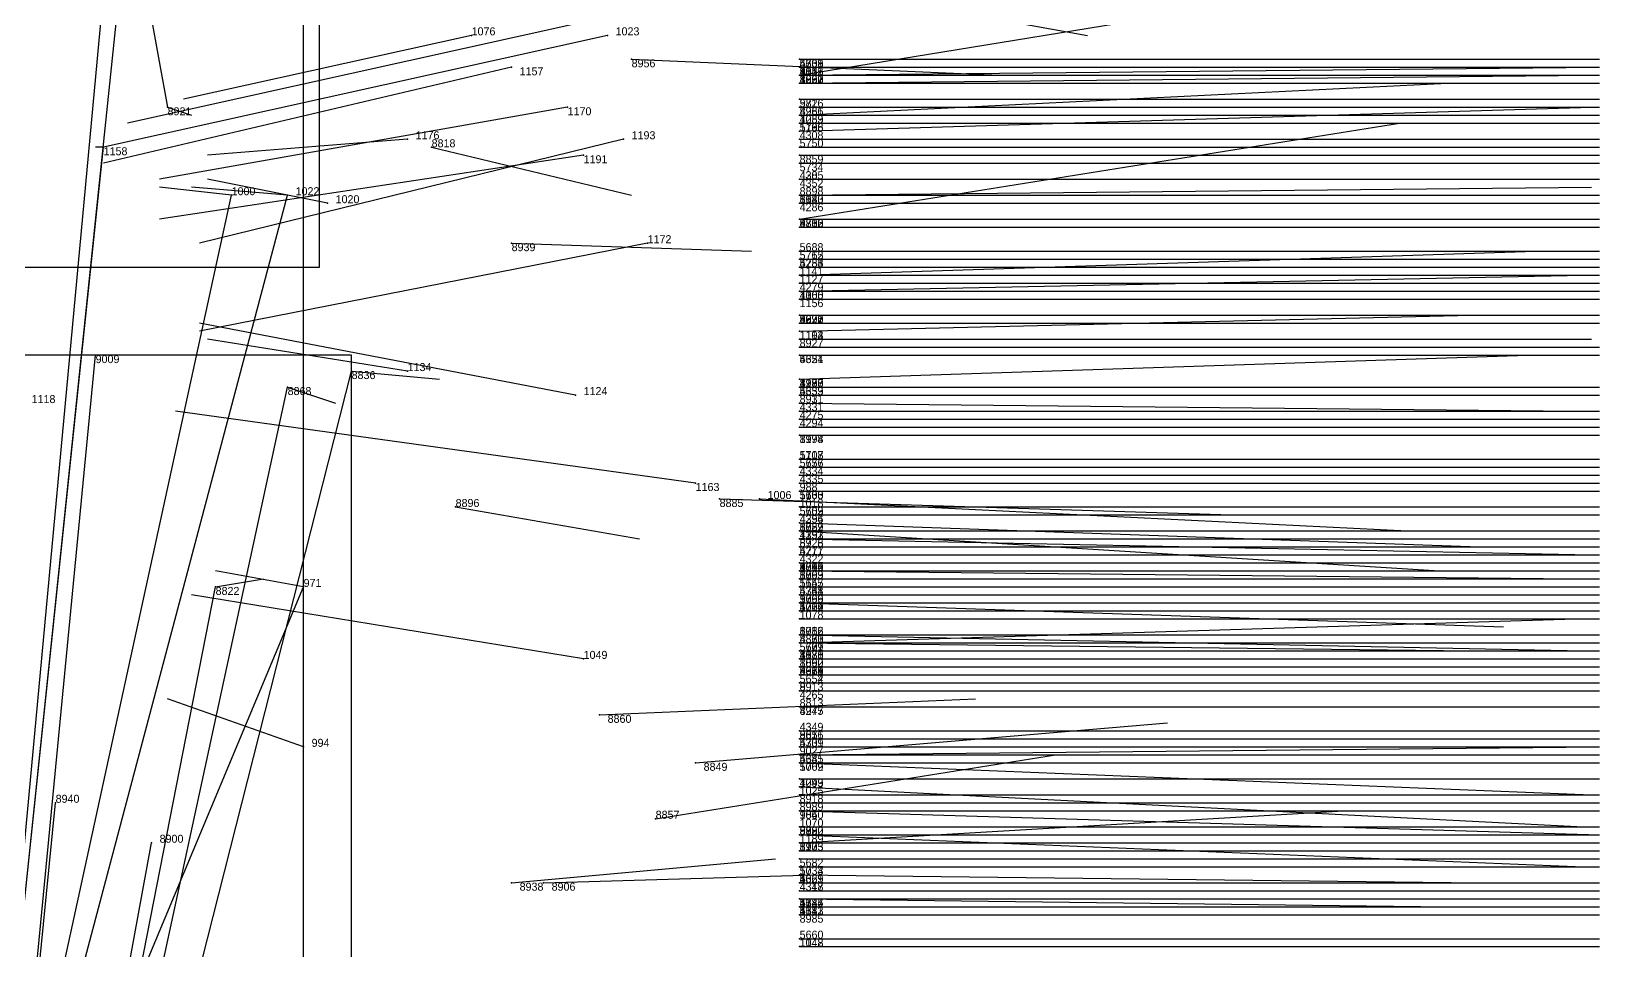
# Model space of a CAD drawing. Extents: x -0.07 to 1.1, y -0.07 to 1.1.
# Drawn here: x 0.904 to 1.1, y 0.3875 to 0.5025 of the extents above; entities that cross this region are included whole.
import ezdxf

# ---------------------------------------------------------------- set-up
doc = ezdxf.new("R2010")
doc.units = 0
for name, color, linetype in [('Clients', 3, 'CONTINUOUS'), ('Facilities', 3, 'CONTINUOUS'), ('Facilities_lines', 3, 'CONTINUOUS'), ('Min_max_boxes', 1, 'CONTINUOUS'), ('Normals', 1, 'CONTINUOUS'), ('Source_points', 5, 'CONTINUOUS'), ('Text', 3, 'CONTINUOUS')]:
    doc.layers.add(name, color=color, linetype=linetype)

msp = doc.modelspace()

# ---------------------------------------------------------------- linework, layer by layer
at = {"layer": 'Clients', "color": 5}
for p in [(0.921, 0.493, 1), (0.913, 0.488), (0.929, 0.482), (0.936, 0.482), (0.912, 0.462, 1), (0.944, 0.46, 1), (0.936, 0.458, 1), (0.927, 0.433, 1), (0.938, 0.433), (0.907, 0.406, 1), (0.919, 0.401, 1)]:
    msp.add_point(p, dxfattribs=at)
at = {"layer": 'Facilities', "color": 3}
for p in [(0.959, 0.502), (0.976, 0.502), (0.964, 0.498), (0.979, 0.499, 1), (1, 0.499, 0.426), (1, 0.499, 0.605), (1, 0.498, 0.29), (1, 0.498, 0.579), (1, 0.498, 0.978), (1, 0.497, 0.208), (1, 0.497, 0.005), (1, 0.497, 0.335), (1, 0.497, 0.369), (1, 0.497, 0.905), (1, 0.496, 0.857), (1, 0.496, 0.932), (0.971, 0.493), (1, 0.494, 0.132), (1, 0.493, 0.676), (1, 0.492, 0.245), (1, 0.492, 0.443), (1, 0.492, 0.988), (1, 0.491, 0.141), (1, 0.491, 0.383), (1, 0.491, 0.537), (1, 0.491, 0.571), (0.951, 0.489), (0.978, 0.489), (1, 0.49, 0.077), (1, 0.489, 0.424), (0.954, 0.488, 1), (0.973, 0.487), (1, 0.488, 0.642), (1, 0.487, 0.832), (1, 0.486, 0.556), (1, 0.484, 0.347), (1, 0.484, 0.402), (1, 0.484, 0.307), (0.941, 0.481), (1, 0.482, 0.845), (1, 0.482, 0.927), (1, 0.481, 0.117), (1, 0.481, 0.393), (1, 0.481, 0.541), (1, 0.479, 0.002), (1, 0.479, 0.634), (1, 0.479, 0.838), (1, 0.478, 0.393), (1, 0.478, 0.768), (0.964, 0.476, 1), (0.981, 0.476), (1, 0.475, 0.654), (1, 0.475, 0.586), (1, 0.475, 0.687), (1, 0.474, 0.66), (1, 0.473, 0.405), (1, 0.473, 0.602), (1, 0.472, 0.041), (1, 0.472, 0.155), (1, 0.471, 0.443), (1, 0.47, 0.067), (1, 0.47, 0.176), (1, 0.47, 0.487), (1, 0.469, 0.196), (1, 0.467, 0.276), (1, 0.467, 0.592), (1, 0.466, 0.49), (1, 0.466, 0.829), (1, 0.466, 0.865), (1, 0.465, 0.001), (1, 0.464, 0.016), (1, 0.464, 0.069), (1, 0.463, 0.901), (1, 0.462, 0.373), (1, 0.462, 0.609), (0.951, 0.46), (1, 0.459, 0.035), (0.972, 0.457), (1, 0.458, 0.334), (1, 0.458, 0.332), (1, 0.458, 0.392), (1, 0.458, 0.792), (1, 0.457, 0.728), (1, 0.456, 0.947), (1, 0.456, 0.946), (1, 0.455, 0.33), (1, 0.454, 0.391), (1, 0.453, 0.354), (1, 0.452, 0.229), (1, 0.452, 0.842), (1, 0.449, 0.175), (1, 0.449, 0.576), (1, 0.449, 0.718), (1, 0.448, 0.531), (1, 0.447, 0.457), (0.987, 0.446), (1, 0.446, 0.126), (1, 0.446, 0.483), (1, 0.445, 0.178), (1, 0.445, 0.735), (1, 0.445, 0.667), (0.99, 0.444, 1), (0.995, 0.444), (0.957, 0.443, 1), (1, 0.443, 0.212), (1, 0.443, 0.601), (1, 0.442, 0.38), (1, 0.442, 0.411), (1, 0.442, 0.584), (1, 0.442, 0.703), (1, 0.441, 0.98), (1, 0.44, 0.162), (1, 0.44, 0.005), (1, 0.44, 0.26), (1, 0.44, 0.56), (1, 0.439, 0.271), (1, 0.439, 0.926), (1, 0.438, 0.383), (1, 0.438, 0.711), (1, 0.437, 0.48), (1, 0.437, 0.544), (1, 0.436, 0.216), (1, 0.436, 0.84), (1, 0.435, 0.045), (1, 0.435, 0.328), (1, 0.435, 0.539), (1, 0.435, 0.698), (1, 0.434, 0.081), (1, 0.434, 0.966), (1, 0.433, 0.249), (1, 0.433, 0.461), (1, 0.433, 0.539), (1, 0.433, 0.582), (1, 0.432, 0.522), (1, 0.431, 0.201), (1, 0.431, 0.026), (1, 0.431, 0.455), (1, 0.431, 0.565), (1, 0.431, 0.729), (1, 0.431, 0.647), (1, 0.43, 0.13), (1, 0.43, 0.516), (1, 0.429, 0.176), (1, 0.427, 0.061), (1, 0.427, 0.343), (1, 0.427, 0.663), (1, 0.427, 0.955), (1, 0.426, 0.698), (1, 0.426, 0.673), (1, 0.426, 0.704), (1, 0.426, 0.944), (1, 0.426, 0.987), (0.973, 0.424), (1, 0.425, 0.137), (1, 0.425, 0.318), (1, 0.425, 0.717), (1, 0.425, 0.76), (1, 0.424, 0.096), (1, 0.424, 0.087), (1, 0.423, 0.482), (1, 0.423, 0.697), (1, 0.423, 0.677), (1, 0.423, 0.785), (1, 0.423, 0.793), (1, 0.422, 0.738), (1, 0.422, 0.776), (1, 0.421, 0.58), (1, 0.42, 0.218), (1, 0.42, 0.273), (1, 0.42, 0.895), (1, 0.418, 0.473), (1, 0.418, 0.818), (1, 0.418, 0.908), (0.975, 0.417, 1), (1, 0.415, 0.272), (1, 0.415, 0.699), (1, 0.414, 0.868), (1, 0.414, 0.816), (0.938, 0.413), (1, 0.413, 0.283), (1, 0.413, 0.604), (1, 0.412, 0.4), (1, 0.412, 0.913), (0.987, 0.411, 1), (1, 0.411, 0.075), (1, 0.411, 0.713), (1, 0.411, 0.609), (1, 0.409, 0.116), (1, 0.409, 0.256), (1, 0.408, 0.064), (1, 0.407, 0.861), (1, 0.406, 0.833), (0.982, 0.404, 1), (1, 0.405, 0.198), (1, 0.405, 0.071), (1, 0.403, 0.212), (1, 0.403, 0.528), (1, 0.403, 0.761), (1, 0.402, 0.06), (1, 0.402, 0.159), (1, 0.401, 0.136), (1, 0.401, 0.999), (1, 0.4, 0.617), (1, 0.399, 0.67), (1, 0.398, 0.112), (1, 0.398, 0.69), (0.964, 0.396, 1), (0.968, 0.396, 1), (1, 0.397, 0.015), (1, 0.396, 0.37), (1, 0.396, 0.402), (1, 0.396, 0.66), (1, 0.395, 0.332), (1, 0.394, 0.005), (1, 0.394, 0.606), (1, 0.393, 0.437), (1, 0.393, 0.471), (1, 0.393, 0.636), (1, 0.393, 0.534), (1, 0.392, 0.107), (1, 0.392, 0.947), (1, 0.389, 0.223), (1, 0.389, 0.527), (1, 0.388, 0.135)]:
    msp.add_point(p, dxfattribs=at)
at = {"layer": 'Facilities_lines', "color": 3}
for p, q in [((0.889, 0.669, 1), (0.921, 0.493, 1)), ((0.897, 0.335), (0.919, 0.546)), ((0.897, 0.335), (0.914, 0.518)), ((0.897, 0.335), (0.913, 0.488)), ((0.897, 0.335), (0.929, 0.482)), ((0.897, 0.335), (0.936, 0.482)), ((0.892, 0.255, 1), (0.912, 0.462, 1)), ((0.892, 0.255, 1), (0.944, 0.46, 1)), ((0.892, 0.255, 1), (0.936, 0.458, 1)), ((0.892, 0.255, 1), (0.927, 0.433, 1)), ((0.897, 0.335), (0.938, 0.433)), ((0.892, 0.255, 1), (0.907, 0.406, 1)), ((0.892, 0.255, 1), (0.919, 0.401, 1))]:
    msp.add_line(p, q, dxfattribs=at)
at = {"layer": 'Min_max_boxes', "color": 1}
for p, q in [((0.94, 0.473, 1), (0.94, 0.796, 1)), ((0.94, 0.473, 1), (0.94, 0.796, 1)), ((0.938, 0.225), (0.938, 0.546)), ((0.938, 0.225), (0.938, 0.546)), ((0.808, 0.473, 1), (0.94, 0.473, 1)), ((0.808, 0.473, 1), (0.94, 0.473, 1)), ((0.94, 0.473, 1), (0.94, 0.473, 1)), ((0.944, 0.462, 1), (0.744, 0.462, 1)), ((0.944, 0.462, 1), (0.744, 0.462, 1)), ((0.944, 0.075, 1), (0.944, 0.462, 1)), ((0.944, 0.075, 1), (0.944, 0.462, 1)), ((0.944, 0.462, 1), (0.944, 0.462, 1))]:
    msp.add_line(p, q, dxfattribs=at)
at = {"layer": 'Normals', "color": 1}
for p, q in [((0.981, 0.512, 1), (1.036, 0.502, 1.083)), ((1, 0.497, 0.005), (1.073, 0.509, -0.062)), ((0.979, 0.505), (0.916, 0.491, 0.077)), ((0.976, 0.502), (0.913, 0.488, 0.076)), ((0.959, 0.502), (0.923, 0.494, 0.093)), ((0.964, 0.498), (0.913, 0.486, 0.085)), ((0.979, 0.499, 1), (1.025, 0.497, 1.089)), ((1, 0.499, 0.426), (1.1, 0.499, 0.426)), ((1, 0.499, 0.605), (1.1, 0.499, 0.605)), ((1, 0.498, 0.29), (1.1, 0.498, 0.29)), ((1, 0.498, 0.579), (1.1, 0.498, 0.579)), ((1, 0.498, 0.978), (1.085, 0.498, 1.031)), ((1, 0.497, 0.905), (1.1, 0.498, 0.906)), ((1, 0.497, 0.208), (1.1, 0.497, 0.208)), ((1, 0.497, 0.335), (1.1, 0.497, 0.335)), ((1, 0.497, 0.369), (1.1, 0.497, 0.369)), ((1, 0.496, 0.932), (1.099, 0.497, 0.945)), ((1, 0.496, 0.857), (1.1, 0.496, 0.857)), ((1, 0.492, 0.988), (1.081, 0.496, 1.047)), ((0.971, 0.493), (0.92, 0.484, 0.086)), ((0.921, 0.493, 1), (0.924, 0.492, 1.1)), ((1, 0.494, 0.132), (1.1, 0.494, 0.132)), ((1, 0.49, 0.077), (1.099, 0.493, 0.065)), ((1, 0.493, 0.676), (1.1, 0.493, 0.676)), ((1, 0.492, 0.245), (1.1, 0.492, 0.245)), ((1, 0.492, 0.443), (1.1, 0.492, 0.443)), ((1, 0.479, 0.002), (1.075, 0.491, -0.062)), ((1, 0.491, 0.141), (1.1, 0.491, 0.141)), ((1, 0.491, 0.383), (1.1, 0.491, 0.383)), ((1, 0.491, 0.537), (1.1, 0.491, 0.537)), ((1, 0.491, 0.571), (1.1, 0.491, 0.571)), ((0.978, 0.489), (0.925, 0.476, 0.084)), ((0.951, 0.489), (0.926, 0.487, 0.097)), ((1, 0.489, 0.424), (1.1, 0.489, 0.424)), ((0.913, 0.488), (0.912, 0.488, 0.1)), ((0.973, 0.487), (0.92, 0.479, 0.085)), ((0.954, 0.488, 1), (0.979, 0.482, 1.097)), ((1, 0.488, 0.642), (1.1, 0.488, 0.642)), ((1, 0.487, 0.832), (1.1, 0.487, 0.832)), ((1, 0.486, 0.556), (1.1, 0.486, 0.556)), ((0.929, 0.482), (0.92, 0.483, 0.1)), ((0.936, 0.482), (0.924, 0.483, 0.099)), ((0.941, 0.481), (0.926, 0.484, 0.099)), ((1, 0.484, 0.347), (1.1, 0.484, 0.347)), ((1, 0.484, 0.402), (1.1, 0.484, 0.402)), ((1, 0.484, 0.307), (1.1, 0.484, 0.307)), ((1, 0.482, 0.927), (1.099, 0.483, 0.941)), ((1, 0.482, 0.845), (1.1, 0.482, 0.845)), ((1, 0.481, 0.117), (1.1, 0.481, 0.117)), ((1, 0.481, 0.393), (1.1, 0.481, 0.393)), ((1, 0.481, 0.541), (1.1, 0.481, 0.541)), ((1, 0.479, 0.634), (1.1, 0.479, 0.634)), ((1, 0.479, 0.838), (1.1, 0.479, 0.838)), ((1, 0.478, 0.393), (1.1, 0.478, 0.393)), ((1, 0.478, 0.768), (1.1, 0.478, 0.768)), ((0.981, 0.476), (0.925, 0.465, 0.082)), ((0.964, 0.476, 1), (0.994, 0.475, 1.095)), ((1, 0.472, 0.041), (1.092, 0.475, 0.003)), ((1, 0.475, 0.654), (1.1, 0.475, 0.654)), ((1, 0.475, 0.586), (1.1, 0.475, 0.586)), ((1, 0.475, 0.687), (1.1, 0.475, 0.687)), ((1, 0.474, 0.66), (1.1, 0.474, 0.66)), ((1, 0.473, 0.405), (1.1, 0.473, 0.405)), ((1, 0.473, 0.602), (1.1, 0.473, 0.602)), ((1, 0.47, 0.067), (1.098, 0.472, 0.049)), ((1, 0.472, 0.155), (1.1, 0.472, 0.155)), ((1, 0.471, 0.443), (1.1, 0.471, 0.443)), ((1, 0.47, 0.176), (1.1, 0.47, 0.176)), ((1, 0.47, 0.487), (1.1, 0.47, 0.487)), ((1, 0.469, 0.196), (1.1, 0.469, 0.196)), ((1, 0.465, 0.001), (1.084, 0.467, -0.053)), ((1, 0.467, 0.276), (1.1, 0.467, 0.276)), ((1, 0.467, 0.592), (1.1, 0.467, 0.592)), ((0.972, 0.457), (0.925, 0.466, 0.088)), ((1, 0.466, 0.49), (1.1, 0.466, 0.49)), ((1, 0.466, 0.829), (1.1, 0.466, 0.829)), ((1, 0.466, 0.865), (1.1, 0.466, 0.865)), ((0.951, 0.46), (0.926, 0.464, 0.097)), ((1, 0.464, 0.016), (1.089, 0.464, -0.03)), ((1, 0.464, 0.069), (1.099, 0.464, 0.053)), ((1, 0.463, 0.901), (1.1, 0.463, 0.901)), ((0.912, 0.462, 1), (0.912, 0.462, 1.1)), ((1, 0.459, 0.035), (1.091, 0.462, -0.007)), ((1, 0.462, 0.373), (1.1, 0.462, 0.373)), ((1, 0.462, 0.609), (1.1, 0.462, 0.609)), ((0.944, 0.46, 1), (0.955, 0.459, 1.099)), ((0.936, 0.458, 1), (0.942, 0.456, 1.1)), ((1, 0.458, 0.334), (1.1, 0.458, 0.334)), ((1, 0.458, 0.332), (1.1, 0.458, 0.332)), ((1, 0.458, 0.392), (1.1, 0.458, 0.392)), ((1, 0.458, 0.792), (1.1, 0.458, 0.792)), ((1, 0.457, 0.728), (1.1, 0.457, 0.728)), ((0.987, 0.446), (0.922, 0.455, 0.076)), ((1, 0.456, 0.947), (1.097, 0.455, 0.973)), ((1, 0.456, 0.946), (1.097, 0.455, 0.972)), ((1, 0.455, 0.33), (1.1, 0.455, 0.33)), ((1, 0.454, 0.391), (1.1, 0.454, 0.391)), ((1, 0.453, 0.354), (1.1, 0.453, 0.354)), ((1, 0.452, 0.229), (1.1, 0.452, 0.229)), ((1, 0.452, 0.842), (1.1, 0.452, 0.842)), ((1, 0.449, 0.175), (1.1, 0.449, 0.175)), ((1, 0.449, 0.576), (1.1, 0.449, 0.576)), ((1, 0.449, 0.718), (1.1, 0.449, 0.718)), ((1, 0.448, 0.531), (1.1, 0.448, 0.531)), ((1, 0.447, 0.457), (1.1, 0.447, 0.457)), ((1, 0.446, 0.126), (1.1, 0.446, 0.126)), ((1, 0.446, 0.483), (1.1, 0.446, 0.483)), ((1, 0.445, 0.178), (1.1, 0.445, 0.178)), ((1, 0.445, 0.735), (1.1, 0.445, 0.735)), ((1, 0.445, 0.667), (1.1, 0.445, 0.667)), ((0.99, 0.444, 1), (1.054, 0.442, 1.077)), ((0.995, 0.444), (1.076, 0.44, -0.059)), ((0.957, 0.443, 1), (0.98, 0.439, 1.097)), ((1, 0.443, 0.212), (1.1, 0.443, 0.212)), ((1, 0.443, 0.601), (1.1, 0.443, 0.601)), ((1, 0.442, 0.38), (1.1, 0.442, 0.38)), ((1, 0.442, 0.411), (1.1, 0.442, 0.411)), ((1, 0.442, 0.584), (1.1, 0.442, 0.584)), ((1, 0.442, 0.703), (1.1, 0.442, 0.703)), ((1, 0.441, 0.98), (1.085, 0.438, 1.033)), ((1, 0.44, 0.162), (1.1, 0.44, 0.162)), ((1, 0.44, 0.005), (1.08, 0.435, -0.054)), ((1, 0.44, 0.26), (1.1, 0.44, 0.26)), ((1, 0.44, 0.56), (1.1, 0.44, 0.56)), ((1, 0.439, 0.271), (1.1, 0.439, 0.271)), ((1, 0.439, 0.926), (1.099, 0.437, 0.938)), ((1, 0.438, 0.383), (1.1, 0.438, 0.383)), ((1, 0.438, 0.711), (1.1, 0.438, 0.711)), ((1, 0.437, 0.48), (1.1, 0.437, 0.48)), ((1, 0.437, 0.544), (1.1, 0.437, 0.544)), ((1, 0.436, 0.216), (1.1, 0.436, 0.216)), ((1, 0.436, 0.84), (1.1, 0.436, 0.84)), ((0.938, 0.433), (0.927, 0.435, 0.099)), ((0.927, 0.433, 1), (0.933, 0.434, 1.1)), ((1, 0.435, 0.045), (1.097, 0.434, 0.022)), ((1, 0.435, 0.328), (1.1, 0.435, 0.328)), ((1, 0.435, 0.539), (1.1, 0.435, 0.539)), ((1, 0.435, 0.698), (1.1, 0.435, 0.698)), ((1, 0.434, 0.081), (1.1, 0.434, 0.075)), ((1, 0.434, 0.966), (1.091, 0.434, 1.007)), ((0.973, 0.424), (0.924, 0.432, 0.087)), ((1, 0.433, 0.249), (1.1, 0.433, 0.249)), ((1, 0.433, 0.461), (1.1, 0.433, 0.461)), ((1, 0.433, 0.539), (1.1, 0.433, 0.539)), ((1, 0.433, 0.582), (1.1, 0.433, 0.582)), ((1, 0.432, 0.522), (1.1, 0.432, 0.522)), ((1, 0.431, 0.201), (1.1, 0.431, 0.201)), ((1, 0.431, 0.026), (1.088, 0.428, -0.021)), ((1, 0.431, 0.455), (1.1, 0.431, 0.455)), ((1, 0.431, 0.565), (1.1, 0.431, 0.565)), ((1, 0.431, 0.729), (1.1, 0.431, 0.729)), ((1, 0.431, 0.647), (1.1, 0.431, 0.647)), ((1, 0.43, 0.13), (1.1, 0.43, 0.13)), ((1, 0.43, 0.516), (1.1, 0.43, 0.516)), ((1, 0.429, 0.176), (1.1, 0.429, 0.176)), ((1, 0.426, 0.944), (1.097, 0.429, 0.967)), ((1, 0.427, 0.061), (1.098, 0.425, 0.043)), ((1, 0.427, 0.343), (1.1, 0.427, 0.343)), ((1, 0.427, 0.663), (1.1, 0.427, 0.663)), ((1, 0.427, 0.955), (1.094, 0.427, 0.99)), ((1, 0.426, 0.698), (1.1, 0.426, 0.698)), ((1, 0.426, 0.673), (1.1, 0.426, 0.673)), ((1, 0.426, 0.704), (1.1, 0.426, 0.704)), ((1, 0.426, 0.987), (1.084, 0.425, 1.041)), ((1, 0.425, 0.137), (1.1, 0.425, 0.137)), ((1, 0.425, 0.318), (1.1, 0.425, 0.318)), ((1, 0.425, 0.717), (1.1, 0.425, 0.717)), ((1, 0.425, 0.76), (1.1, 0.425, 0.76)), ((1, 0.424, 0.096), (1.1, 0.424, 0.096)), ((1, 0.424, 0.087), (1.1, 0.424, 0.084)), ((1, 0.423, 0.482), (1.1, 0.423, 0.482)), ((1, 0.423, 0.697), (1.1, 0.423, 0.697)), ((1, 0.423, 0.677), (1.1, 0.423, 0.677)), ((1, 0.423, 0.785), (1.1, 0.423, 0.785)), ((1, 0.423, 0.793), (1.1, 0.423, 0.793)), ((1, 0.422, 0.738), (1.1, 0.422, 0.738)), ((1, 0.422, 0.776), (1.1, 0.422, 0.776)), ((1, 0.421, 0.58), (1.1, 0.421, 0.58)), ((1, 0.42, 0.218), (1.1, 0.42, 0.218)), ((1, 0.42, 0.273), (1.1, 0.42, 0.273)), ((1, 0.42, 0.895), (1.1, 0.42, 0.895)), ((0.938, 0.413), (0.921, 0.419, 0.098)), ((0.975, 0.417, 1), (1.022, 0.419, 1.088)), ((1, 0.418, 0.473), (1.1, 0.418, 0.473)), ((1, 0.418, 0.818), (1.1, 0.418, 0.818)), ((1, 0.418, 0.908), (1.1, 0.418, 0.909)), ((0.987, 0.411, 1), (1.046, 0.416, 1.081)), ((1, 0.415, 0.272), (1.1, 0.415, 0.272)), ((1, 0.415, 0.699), (1.1, 0.415, 0.699)), ((1, 0.414, 0.868), (1.1, 0.414, 0.868)), ((1, 0.414, 0.816), (1.1, 0.414, 0.816)), ((0.982, 0.404, 1), (1.032, 0.412, 1.086)), ((1, 0.413, 0.283), (1.1, 0.413, 0.283)), ((1, 0.413, 0.604), (1.1, 0.413, 0.604)), ((1, 0.412, 0.913), (1.1, 0.413, 0.917)), ((1, 0.412, 0.4), (1.1, 0.412, 0.4)), ((1, 0.411, 0.075), (1.099, 0.407, 0.064)), ((1, 0.411, 0.713), (1.1, 0.411, 0.713)), ((1, 0.411, 0.609), (1.1, 0.411, 0.609)), ((1, 0.409, 0.116), (1.1, 0.409, 0.116)), ((1, 0.409, 0.256), (1.1, 0.409, 0.256)), ((1, 0.408, 0.064), (1.098, 0.403, 0.046)), ((0.907, 0.406, 1), (0.907, 0.406, 1.1)), ((1, 0.407, 0.861), (1.1, 0.407, 0.861)), ((1, 0.406, 0.833), (1.1, 0.406, 0.833)), ((1, 0.405, 0.198), (1.1, 0.405, 0.198)), ((1, 0.405, 0.071), (1.1, 0.402, 0.062)), ((1, 0.401, 0.999), (1.068, 0.405, 1.073)), ((1, 0.403, 0.212), (1.1, 0.403, 0.212)), ((1, 0.403, 0.528), (1.1, 0.403, 0.528)), ((1, 0.403, 0.761), (1.1, 0.403, 0.761)), ((1, 0.402, 0.06), (1.098, 0.398, 0.042)), ((1, 0.402, 0.159), (1.1, 0.402, 0.159)), ((0.919, 0.401, 1), (0.919, 0.401, 1.1)), ((1, 0.401, 0.136), (1.1, 0.401, 0.136)), ((1, 0.4, 0.617), (1.1, 0.4, 0.617)), ((0.964, 0.396, 1), (0.997, 0.399, 1.095)), ((1, 0.399, 0.67), (1.1, 0.399, 0.67)), ((1, 0.398, 0.112), (1.1, 0.398, 0.112)), ((1, 0.398, 0.69), (1.1, 0.398, 0.69)), ((0.968, 0.396, 1), (1.002, 0.397, 1.094)), ((1, 0.397, 0.015), (1.085, 0.396, -0.038)), ((1, 0.396, 0.37), (1.1, 0.396, 0.37)), ((1, 0.396, 0.402), (1.1, 0.396, 0.402)), ((1, 0.396, 0.66), (1.1, 0.396, 0.66)), ((1, 0.395, 0.332), (1.1, 0.395, 0.332)), ((1, 0.394, 0.005), (1.081, 0.393, -0.054)), ((1, 0.394, 0.606), (1.1, 0.394, 0.606)), ((1, 0.393, 0.437), (1.1, 0.393, 0.437)), ((1, 0.393, 0.471), (1.1, 0.393, 0.471)), ((1, 0.393, 0.636), (1.1, 0.393, 0.636)), ((1, 0.393, 0.534), (1.1, 0.393, 0.534)), ((1, 0.392, 0.107), (1.1, 0.392, 0.107)), ((1, 0.392, 0.947), (1.098, 0.392, 0.967)), ((1, 0.389, 0.223), (1.1, 0.389, 0.223)), ((1, 0.389, 0.527), (1.1, 0.389, 0.527)), ((1, 0.388, 0.135), (1.1, 0.388, 0.135))]:
    msp.add_line(p, q, dxfattribs=at)
at = {"layer": 'Source_points', "color": 5}
for p in [(0.959, 0.502), (0.976, 0.502), (0.964, 0.498), (0.979, 0.499, 1), (1, 0.499, 0.426), (1, 0.499, 0.605), (1, 0.498, 0.29), (1, 0.498, 0.579), (1, 0.498, 0.978), (1, 0.497, 0.208), (1, 0.497, 0.005), (1, 0.497, 0.335), (1, 0.497, 0.369), (1, 0.497, 0.905), (1, 0.496, 0.857), (1, 0.496, 0.932), (0.921, 0.493, 1), (0.971, 0.493), (1, 0.494, 0.132), (1, 0.493, 0.676), (1, 0.492, 0.245), (1, 0.492, 0.443), (1, 0.492, 0.988), (1, 0.491, 0.141), (1, 0.491, 0.383), (1, 0.491, 0.537), (1, 0.491, 0.571), (0.951, 0.489), (0.978, 0.489), (1, 0.49, 0.077), (1, 0.489, 0.424), (0.913, 0.488), (0.954, 0.488, 1), (0.973, 0.487), (1, 0.488, 0.642), (1, 0.487, 0.832), (1, 0.486, 0.556), (1, 0.484, 0.347), (1, 0.484, 0.402), (1, 0.484, 0.307), (0.929, 0.482), (0.936, 0.482), (0.941, 0.481), (1, 0.482, 0.845), (1, 0.482, 0.927), (1, 0.481, 0.117), (1, 0.481, 0.393), (1, 0.481, 0.541), (1, 0.479, 0.002), (1, 0.479, 0.634), (1, 0.479, 0.838), (1, 0.478, 0.393), (1, 0.478, 0.768), (0.964, 0.476, 1), (0.981, 0.476), (1, 0.475, 0.654), (1, 0.475, 0.586), (1, 0.475, 0.687), (1, 0.474, 0.66), (1, 0.473, 0.405), (1, 0.473, 0.602), (1, 0.472, 0.041), (1, 0.472, 0.155), (1, 0.471, 0.443), (1, 0.47, 0.067), (1, 0.47, 0.176), (1, 0.47, 0.487), (1, 0.469, 0.196), (1, 0.467, 0.276), (1, 0.467, 0.592), (1, 0.466, 0.49), (1, 0.466, 0.829), (1, 0.466, 0.865), (1, 0.465, 0.001), (1, 0.464, 0.016), (1, 0.464, 0.069), (1, 0.463, 0.901), (0.912, 0.462, 1), (1, 0.462, 0.373), (1, 0.462, 0.609), (0.944, 0.46, 1), (0.951, 0.46), (1, 0.459, 0.035), (0.936, 0.458, 1), (0.972, 0.457), (1, 0.458, 0.334), (1, 0.458, 0.332), (1, 0.458, 0.392), (1, 0.458, 0.792), (1, 0.457, 0.728), (1, 0.456, 0.947), (1, 0.456, 0.946), (1, 0.455, 0.33), (1, 0.454, 0.391), (1, 0.453, 0.354), (1, 0.452, 0.229), (1, 0.452, 0.842), (1, 0.449, 0.175), (1, 0.449, 0.576), (1, 0.449, 0.718), (1, 0.448, 0.531), (1, 0.447, 0.457), (0.987, 0.446), (1, 0.446, 0.126), (1, 0.446, 0.483), (1, 0.445, 0.178), (1, 0.445, 0.735), (1, 0.445, 0.667), (0.99, 0.444, 1), (0.995, 0.444), (0.957, 0.443, 1), (1, 0.443, 0.212), (1, 0.443, 0.601), (1, 0.442, 0.38), (1, 0.442, 0.411), (1, 0.442, 0.584), (1, 0.442, 0.703), (1, 0.441, 0.98), (1, 0.44, 0.162), (1, 0.44, 0.005), (1, 0.44, 0.26), (1, 0.44, 0.56), (1, 0.439, 0.271), (1, 0.439, 0.926), (1, 0.438, 0.383), (1, 0.438, 0.711), (1, 0.437, 0.48), (1, 0.437, 0.544), (1, 0.436, 0.216), (1, 0.436, 0.84), (1, 0.435, 0.045), (1, 0.435, 0.328), (1, 0.435, 0.539), (1, 0.435, 0.698), (1, 0.434, 0.081), (1, 0.434, 0.966), (0.927, 0.433, 1), (0.938, 0.433), (1, 0.433, 0.249), (1, 0.433, 0.461), (1, 0.433, 0.539), (1, 0.433, 0.582), (1, 0.432, 0.522), (1, 0.431, 0.201), (1, 0.431, 0.026), (1, 0.431, 0.455), (1, 0.431, 0.565), (1, 0.431, 0.729), (1, 0.431, 0.647), (1, 0.43, 0.13), (1, 0.43, 0.516), (1, 0.429, 0.176), (1, 0.427, 0.061), (1, 0.427, 0.343), (1, 0.427, 0.663), (1, 0.427, 0.955), (1, 0.426, 0.698), (1, 0.426, 0.673), (1, 0.426, 0.704), (1, 0.426, 0.944), (1, 0.426, 0.987), (0.973, 0.424), (1, 0.425, 0.137), (1, 0.425, 0.318), (1, 0.425, 0.717), (1, 0.425, 0.76), (1, 0.424, 0.096), (1, 0.424, 0.087), (1, 0.423, 0.482), (1, 0.423, 0.697), (1, 0.423, 0.677), (1, 0.423, 0.785), (1, 0.423, 0.793), (1, 0.422, 0.738), (1, 0.422, 0.776), (1, 0.421, 0.58), (1, 0.42, 0.218), (1, 0.42, 0.273), (1, 0.42, 0.895), (1, 0.418, 0.473), (1, 0.418, 0.818), (1, 0.418, 0.908), (0.975, 0.417, 1), (1, 0.415, 0.272), (1, 0.415, 0.699), (1, 0.414, 0.868), (1, 0.414, 0.816), (0.938, 0.413), (1, 0.413, 0.283), (1, 0.413, 0.604), (1, 0.412, 0.4), (1, 0.412, 0.913), (0.987, 0.411, 1), (1, 0.411, 0.075), (1, 0.411, 0.713), (1, 0.411, 0.609), (1, 0.409, 0.116), (1, 0.409, 0.256), (1, 0.408, 0.064), (0.907, 0.406, 1), (1, 0.407, 0.861), (1, 0.406, 0.833), (0.982, 0.404, 1), (1, 0.405, 0.198), (1, 0.405, 0.071), (1, 0.403, 0.212), (1, 0.403, 0.528), (1, 0.403, 0.761), (1, 0.402, 0.06), (1, 0.402, 0.159), (0.919, 0.401, 1), (1, 0.401, 0.136), (1, 0.401, 0.999), (1, 0.4, 0.617), (1, 0.399, 0.67), (1, 0.398, 0.112), (1, 0.398, 0.69), (0.964, 0.396, 1), (0.968, 0.396, 1), (1, 0.397, 0.015), (1, 0.396, 0.37), (1, 0.396, 0.402), (1, 0.396, 0.66), (1, 0.395, 0.332), (1, 0.394, 0.005), (1, 0.394, 0.606), (1, 0.393, 0.437), (1, 0.393, 0.471), (1, 0.393, 0.636), (1, 0.393, 0.534), (1, 0.392, 0.107), (1, 0.392, 0.947), (1, 0.389, 0.223), (1, 0.389, 0.527), (1, 0.388, 0.135)]:
    msp.add_point(p, dxfattribs=at)

# ---------------------------------------------------------------- texts
at = {"layer": 'Text', "color": 3}
for s, p in [('1076', (0.959, 0.502)), ('1023', (0.977, 0.502)), ('1157', (0.965, 0.497)), ('8956', (0.979, 0.498, 1)), ('4309', (1, 0.498, 0.426)), ('4345', (1, 0.497, 0.29)), ('5658', (1, 0.498, 0.579)), ('5731', (1, 0.498, 0.605)), ('8852', (1, 0.497, 0.978)), ('9013', (1, 0.497, 0.905)), ('1121', (1, 0.497, 0.005)), ('4263', (1, 0.496, 0.335)), ('4327', (1, 0.496, 0.369)), ('8861', (1, 0.496, 0.857)), ('8990', (1, 0.496, 0.932)), ('1032', (1, 0.496, 0.208)), ('5716', (1, 0.493, 0.676)), ('982', (1, 0.493, 0.132)), ('8921', (0.921, 0.492, 1)), ('1170', (0.971, 0.492)), ('4261', (1, 0.492, 0.443)), ('8986', (1, 0.492, 0.988)), ('4289', (1, 0.491, 0.383)), ('5705', (1, 0.49, 0.537)), ('5765', (1, 0.49, 0.571)), ('1053', (1, 0.491, 0.245)), ('1138', (1, 0.49, 0.141)), ('1196', (1, 0.49, 0.077)), ('1176', (0.952, 0.489)), ('8818', (0.954, 0.488, 1)), ('1193', (0.979, 0.489)), ('4308', (1, 0.489, 0.424)), ('5750', (1, 0.488, 0.642)), ('1158', (0.913, 0.487)), ('1191', (0.973, 0.486)), ('8859', (1, 0.486, 0.832)), ('4285', (1, 0.484, 0.347)), ('4305', (1, 0.484, 0.402)), ('5734', (1, 0.485, 0.556)), ('1000', (0.929, 0.482)), ('1022', (0.937, 0.482)), ('4352', (1, 0.483, 0.307)), ('8898', (1, 0.482, 0.845)), ('1020', (0.942, 0.481)), ('4286', (1, 0.48, 0.393)), ('5680', (1, 0.481, 0.541)), ('8923', (1, 0.481, 0.927)), ('1143', (1, 0.481, 0.117)), ('4312', (1, 0.478, 0.393)), ('5710', (1, 0.478, 0.634)), ('980', (1, 0.478, 0.002)), ('8835', (1, 0.478, 0.768)), ('8866', (1, 0.478, 0.838)), ('1172', (0.981, 0.476)), ('8939', (0.964, 0.475, 1)), ('5688', (1, 0.475, 0.654)), ('5762', (1, 0.474, 0.687)), ('5715', (1, 0.474, 0.586)), ('4284', (1, 0.473, 0.405)), ('5753', (1, 0.473, 0.66)), ('5755', (1, 0.473, 0.602)), ('1141', (1, 0.472, 0.155)), ('4279', (1, 0.47, 0.443)), ('1127', (1, 0.471, 0.041)), ('4306', (1, 0.469, 0.487)), ('1005', (1, 0.469, 0.067)), ('1160', (1, 0.469, 0.176)), ('1156', (1, 0.468, 0.196)), ('4295', (1, 0.466, 0.49)), ('4320', (1, 0.466, 0.276)), ('5677', (1, 0.466, 0.592)), ('8922', (1, 0.466, 0.829)), ('9021', (1, 0.466, 0.865)), ('1102', (1, 0.464, 0.016)), ('1113', (1, 0.464, 0.069)), ('1194', (1, 0.464, 0.001)), ('8927', (1, 0.463, 0.901)), ('9009', (0.912, 0.461, 1)), ('1134', (0.951, 0.46)), ('4324', (1, 0.461, 0.373)), ('5651', (1, 0.461, 0.609)), ('8836', (0.944, 0.459, 1)), ('4270', (1, 0.458, 0.334)), ('4287', (1, 0.458, 0.332)), ('8997', (1, 0.458, 0.792)), ('1188', (1, 0.458, 0.035)), ('1118', (0.904, 0.456)), ('8868', (0.936, 0.457, 1)), ('1124', (0.973, 0.457)), ('4333', (1, 0.457, 0.392)), ('5659', (1, 0.457, 0.728)), ('8911', (1, 0.456, 0.947)), ('8931', (1, 0.456, 0.946)), ('4331', (1, 0.455, 0.33)), ('4275', (1, 0.454, 0.391)), ('4294', (1, 0.453, 0.354)), ('8998', (1, 0.451, 0.842)), ('1174', (1, 0.451, 0.229)), ('5708', (1, 0.449, 0.718)), ('5676', (1, 0.448, 0.576)), ('5757', (1, 0.448, 0.531)), ('1117', (1, 0.449, 0.175)), ('4334', (1, 0.447, 0.457)), ('4335', (1, 0.446, 0.483)), ('1163', (0.987, 0.445)), ('1006', (0.996, 0.444)), ('5663', (1, 0.444, 0.735)), ('5735', (1, 0.444, 0.667)), ('988', (1, 0.445, 0.126)), ('1100', (1, 0.444, 0.178)), ('8896', (0.957, 0.443, 1)), ('8885', (0.99, 0.443, 1)), ('1018', (1, 0.443, 0.212)), ('4296', (1, 0.441, 0.38)), ('4354', (1, 0.441, 0.411)), ('5653', (1, 0.442, 0.584)), ('5709', (1, 0.442, 0.601)), ('5752', (1, 0.442, 0.703)), ('4292', (1, 0.439, 0.26)), ('4351', (1, 0.439, 0.271)), ('5729', (1, 0.44, 0.56)), ('8887', (1, 0.44, 0.98)), ('1052', (1, 0.44, 0.162)), ('1153', (1, 0.439, 0.005)), ('4271', (1, 0.437, 0.383)), ('5725', (1, 0.438, 0.711)), ('5717', (1, 0.437, 0.544)), ('8928', (1, 0.438, 0.926)), ('4322', (1, 0.436, 0.48)), ('4314', (1, 0.435, 0.328)), ('5766', (1, 0.435, 0.698)), ('981', (1, 0.435, 0.045)), ('8892', (1, 0.435, 0.84)), ('1040', (1, 0.435, 0.216)), ('971', (0.938, 0.433)), ('5763', (1, 0.434, 0.539)), ('5655', (1, 0.433, 0.539)), ('8893', (1, 0.434, 0.966)), ('1009', (1, 0.434, 0.081)), ('1147', (1, 0.433, 0.249)), ('8822', (0.927, 0.432, 1)), ('4338', (1, 0.432, 0.461)), ('5764', (1, 0.432, 0.582)), ('5741', (1, 0.432, 0.522)), ('5669', (1, 0.431, 0.565)), ('979', (1, 0.431, 0.201)), ('1096', (1, 0.431, 0.026)), ('4264', (1, 0.43, 0.455)), ('5700', (1, 0.43, 0.729)), ('5722', (1, 0.43, 0.647)), ('5714', (1, 0.43, 0.516)), ('1017', (1, 0.43, 0.13)), ('1078', (1, 0.429, 0.176)), ('5756', (1, 0.427, 0.663)), ('8912', (1, 0.427, 0.955)), ('1085', (1, 0.427, 0.061)), ('4360', (1, 0.426, 0.343)), ('5679', (1, 0.425, 0.698)), ('5707', (1, 0.425, 0.673)), ('5721', (1, 0.425, 0.704)), ('5767', (1, 0.425, 0.717)), ('8833', (1, 0.426, 0.944)), ('8871', (1, 0.426, 0.987)), ('1049', (0.973, 0.424)), ('4336', (1, 0.424, 0.318)), ('8888', (1, 0.424, 0.76)), ('8890', (1, 0.423, 0.785)), ('1071', (1, 0.424, 0.087)), ('1130', (1, 0.424, 0.137)), ('1062', (1, 0.423, 0.096)), ('4321', (1, 0.422, 0.482)), ('5678', (1, 0.422, 0.697)), ('5684', (1, 0.422, 0.677)), ('5652', (1, 0.421, 0.738)), ('5654', (1, 0.421, 0.58)), ('8960', (1, 0.422, 0.776)), ('9019', (1, 0.422, 0.793)), ('4265', (1, 0.419, 0.273)), ('991', (1, 0.42, 0.218)), ('8913', (1, 0.42, 0.895)), ('4277', (1, 0.417, 0.473)), ('8813', (1, 0.418, 0.818)), ('8945', (1, 0.417, 0.908)), ('8860', (0.976, 0.416, 1)), ('4349', (1, 0.415, 0.272)), ('994', (0.939, 0.413)), ('4339', (1, 0.413, 0.283)), ('5671', (1, 0.414, 0.699)), ('5701', (1, 0.413, 0.604)), ('8856', (1, 0.414, 0.868)), ('9011', (1, 0.414, 0.816)), ('4341', (1, 0.411, 0.4)), ('5685', (1, 0.411, 0.713)), ('9027', (1, 0.412, 0.913)), ('8849', (0.988, 0.41, 1)), ('5702', (1, 0.41, 0.609)), ('1069', (1, 0.41, 0.075)), ('4299', (1, 0.408, 0.256)), ('1043', (1, 0.408, 0.116)), ('1025', (1, 0.407, 0.064)), ('8940', (0.907, 0.406, 1)), ('8918', (1, 0.406, 0.861)), ('8989', (1, 0.405, 0.833)), ('8857', (0.982, 0.404, 1)), ('984', (1, 0.404, 0.198)), ('1060', (1, 0.404, 0.071)), ('1070', (1, 0.403, 0.212)), ('8900', (0.92, 0.401, 1)), ('5720', (1, 0.402, 0.528)), ('989', (1, 0.402, 0.06)), ('8982', (1, 0.402, 0.761)), ('1189', (1, 0.401, 0.159)), ('5703', (1, 0.4, 0.617)), ('8935', (1, 0.4, 0.999)), ('1173', (1, 0.4, 0.136)), ('5682', (1, 0.398, 0.67)), ('5733', (1, 0.397, 0.69)), ('1034', (1, 0.397, 0.112)), ('8938', (0.965, 0.395, 1)), ('8906', (0.969, 0.395, 1)), ('4359', (1, 0.396, 0.402)), ('4318', (1, 0.395, 0.332)), ('4347', (1, 0.395, 0.37)), ('5665', (1, 0.396, 0.66)), ('1021', (1, 0.396, 0.015)), ('4325', (1, 0.393, 0.471)), ('4313', (1, 0.392, 0.437)), ('5687', (1, 0.393, 0.534)), ('5744', (1, 0.393, 0.606)), ('5681', (1, 0.392, 0.636)), ('1187', (1, 0.393, 0.005)), ('1142', (1, 0.392, 0.107)), ('8985', (1, 0.391, 0.947)), ('5660', (1, 0.389, 0.527)), ('1042', (1, 0.388, 0.135)), ('1148', (1, 0.388, 0.223))]:
    msp.add_text(s, height=0.001, dxfattribs=at).set_placement(p)

doc.saveas('drawing.dxf')
